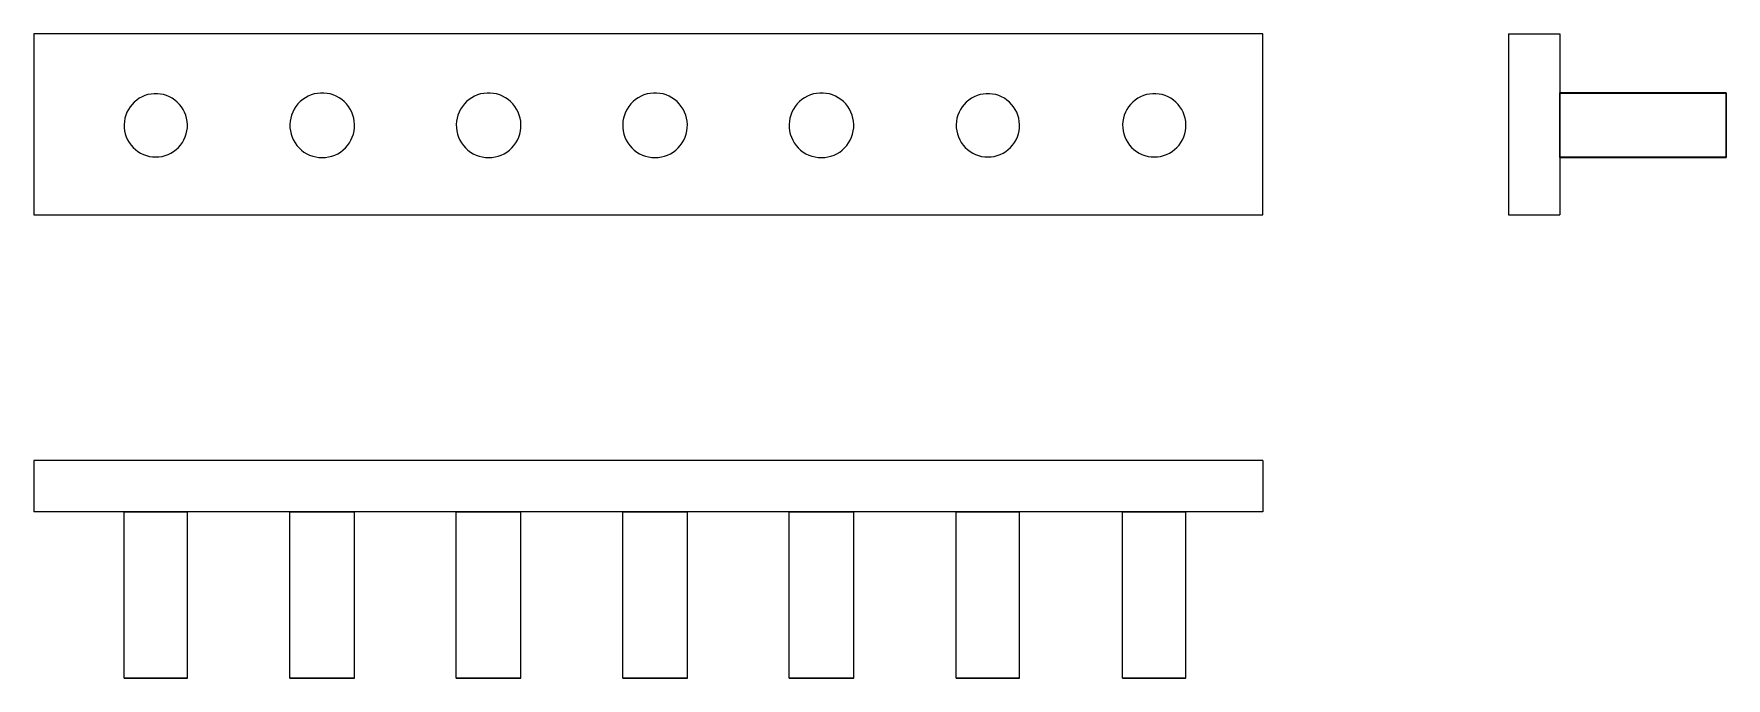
# Model space of a CAD drawing. Extents: x 0 to 1.03, y 0 to 0.39.
import ezdxf

# ---------------------------------------------------------------- set-up
doc = ezdxf.new("R2010")
doc.units = 0
doc.linetypes.add('HIDDEN', pattern=[0.037501, 0.025013, -0.012488])
for name, color, linetype in [('FRONT', 7, 'CONTINUOUS'), ('FRONT_HID', 7, 'HIDDEN'), ('LEFT', 7, 'CONTINUOUS'), ('LEFT_HID', 7, 'HIDDEN'), ('TOP', 7, 'CONTINUOUS'), ('TOP_HID', 7, 'HIDDEN')]:
    doc.layers.add(name, color=color, linetype=linetype)

msp = doc.modelspace()

# ---------------------------------------------------------------- linework, layer by layer
at = {"layer": 'FRONT'}
for p, q in [((0, 0.393339), (0, 0.282813)), ((0.75, 0.393339), (0, 0.393339)), ((0.75, 0.282813), (0.75, 0.393339)), ((0, 0.282813), (0.75, 0.282813))]:
    msp.add_line(p, q, dxfattribs=at)
at = {"layer": 'FRONT_HID', "linetype": 'HIDDEN'}
for p, q in [((0.06128, 0.351667), (0.059934, 0.350288)), ((0.06128, 0.351667), (0.059934, 0.350288)), ((0.062755, 0.352905), (0.06128, 0.351667)), ((0.062755, 0.352905), (0.06128, 0.351667)), ((0.064347, 0.35399), (0.062755, 0.352905)), ((0.064347, 0.35399), (0.062755, 0.352905)), ((0.066039, 0.354912), (0.064347, 0.35399)), ((0.066039, 0.354912), (0.064347, 0.35399)), ((0.067815, 0.35566), (0.066039, 0.354912)), ((0.067815, 0.35566), (0.066039, 0.354912)), ((0.069656, 0.356228), (0.067815, 0.35566)), ((0.069656, 0.356228), (0.067815, 0.35566)), ((0.071544, 0.35661), (0.069656, 0.356228)), ((0.071544, 0.35661), (0.069656, 0.356228)), ((0.073461, 0.356802), (0.071544, 0.35661)), ((0.073461, 0.356802), (0.071544, 0.35661)), ((0.075388, 0.356802), (0.073461, 0.356802)), ((0.075388, 0.356802), (0.073461, 0.356802)), ((0.077305, 0.35661), (0.075388, 0.356802)), ((0.077305, 0.35661), (0.075388, 0.356802)), ((0.079193, 0.356228), (0.077305, 0.35661)), ((0.079193, 0.356228), (0.077305, 0.35661)), ((0.081034, 0.35566), (0.079193, 0.356228)), ((0.081034, 0.35566), (0.079193, 0.356228)), ((0.082809, 0.354912), (0.081034, 0.35566)), ((0.082809, 0.354912), (0.081034, 0.35566)), ((0.084501, 0.35399), (0.082809, 0.354912)), ((0.084501, 0.35399), (0.082809, 0.354912)), ((0.086093, 0.352905), (0.084501, 0.35399)), ((0.086093, 0.352905), (0.084501, 0.35399)), ((0.087569, 0.351667), (0.086093, 0.352905)), ((0.087569, 0.351667), (0.086093, 0.352905)), ((0.088914, 0.350288), (0.087569, 0.351667)), ((0.088914, 0.350288), (0.087569, 0.351667)), ((0.162562, 0.351968), (0.161189, 0.35056)), ((0.162562, 0.351968), (0.161189, 0.35056)), ((0.16407, 0.353233), (0.162562, 0.351968)), ((0.16407, 0.353233), (0.162562, 0.351968)), ((0.165695, 0.354341), (0.16407, 0.353233)), ((0.165695, 0.354341), (0.16407, 0.353233)), ((0.167423, 0.355282), (0.165695, 0.354341)), ((0.167423, 0.355282), (0.165695, 0.354341)), ((0.169236, 0.356047), (0.167423, 0.355282)), ((0.169236, 0.356047), (0.167423, 0.355282)), ((0.171117, 0.356627), (0.169236, 0.356047)), ((0.171117, 0.356627), (0.169236, 0.356047)), ((0.173045, 0.357016), (0.171117, 0.356627)), ((0.173045, 0.357016), (0.171117, 0.356627)), ((0.175003, 0.357212), (0.173045, 0.357016)), ((0.175003, 0.357212), (0.173045, 0.357016)), ((0.176971, 0.357212), (0.175003, 0.357212)), ((0.176971, 0.357212), (0.175003, 0.357212)), ((0.178928, 0.357016), (0.176971, 0.357212)), ((0.178928, 0.357016), (0.176971, 0.357212)), ((0.180857, 0.356627), (0.178928, 0.357016)), ((0.180857, 0.356627), (0.178928, 0.357016)), ((0.182737, 0.356047), (0.180857, 0.356627)), ((0.182737, 0.356047), (0.180857, 0.356627)), ((0.18455, 0.355282), (0.182737, 0.356047)), ((0.18455, 0.355282), (0.182737, 0.356047)), ((0.186278, 0.354341), (0.18455, 0.355282)), ((0.186278, 0.354341), (0.18455, 0.355282)), ((0.187904, 0.353233), (0.186278, 0.354341)), ((0.187904, 0.353233), (0.186278, 0.354341)), ((0.189411, 0.351968), (0.187904, 0.353233)), ((0.189411, 0.351968), (0.187904, 0.353233)), ((0.190785, 0.35056), (0.189411, 0.351968)), ((0.190785, 0.35056), (0.189411, 0.351968)), ((0.264125, 0.351968), (0.262751, 0.35056)), ((0.264125, 0.351968), (0.262751, 0.35056)), ((0.265632, 0.353233), (0.264125, 0.351968)), ((0.265632, 0.353233), (0.264125, 0.351968)), ((0.267258, 0.354341), (0.265632, 0.353233)), ((0.267258, 0.354341), (0.265632, 0.353233)), ((0.268986, 0.355282), (0.267258, 0.354341)), ((0.268986, 0.355282), (0.267258, 0.354341)), ((0.270799, 0.356047), (0.268986, 0.355282)), ((0.270799, 0.356047), (0.268986, 0.355282)), ((0.272679, 0.356627), (0.270799, 0.356047)), ((0.272679, 0.356627), (0.270799, 0.356047)), ((0.274608, 0.357016), (0.272679, 0.356627)), ((0.274608, 0.357016), (0.272679, 0.356627)), ((0.276566, 0.357212), (0.274608, 0.357016)), ((0.276566, 0.357212), (0.274608, 0.357016)), ((0.278533, 0.357212), (0.276566, 0.357212)), ((0.278533, 0.357212), (0.276566, 0.357212)), ((0.280491, 0.357016), (0.278533, 0.357212)), ((0.280491, 0.357016), (0.278533, 0.357212)), ((0.28242, 0.356627), (0.280491, 0.357016)), ((0.28242, 0.356627), (0.280491, 0.357016)), ((0.2843, 0.356047), (0.28242, 0.356627)), ((0.2843, 0.356047), (0.28242, 0.356627)), ((0.286113, 0.355282), (0.2843, 0.356047)), ((0.286113, 0.355282), (0.2843, 0.356047)), ((0.287841, 0.354341), (0.286113, 0.355282)), ((0.287841, 0.354341), (0.286113, 0.355282)), ((0.289467, 0.353233), (0.287841, 0.354341)), ((0.289467, 0.353233), (0.287841, 0.354341)), ((0.290974, 0.351968), (0.289467, 0.353233)), ((0.290974, 0.351968), (0.289467, 0.353233)), ((0.292348, 0.35056), (0.290974, 0.351968)), ((0.292348, 0.35056), (0.290974, 0.351968)), ((0.365687, 0.351968), (0.364314, 0.35056)), ((0.365687, 0.351968), (0.364314, 0.35056)), ((0.367195, 0.353233), (0.365687, 0.351968)), ((0.367195, 0.353233), (0.365687, 0.351968)), ((0.36882, 0.354341), (0.367195, 0.353233)), ((0.36882, 0.354341), (0.367195, 0.353233)), ((0.370548, 0.355282), (0.36882, 0.354341)), ((0.370548, 0.355282), (0.36882, 0.354341)), ((0.372361, 0.356047), (0.370548, 0.355282)), ((0.372361, 0.356047), (0.370548, 0.355282)), ((0.374242, 0.356627), (0.372361, 0.356047)), ((0.374242, 0.356627), (0.372361, 0.356047)), ((0.37617, 0.357016), (0.374242, 0.356627)), ((0.37617, 0.357016), (0.374242, 0.356627)), ((0.378128, 0.357212), (0.37617, 0.357016)), ((0.378128, 0.357212), (0.37617, 0.357016)), ((0.380096, 0.357212), (0.378128, 0.357212)), ((0.380096, 0.357212), (0.378128, 0.357212)), ((0.382053, 0.357016), (0.380096, 0.357212)), ((0.382053, 0.357016), (0.380096, 0.357212)), ((0.383982, 0.356627), (0.382053, 0.357016)), ((0.383982, 0.356627), (0.382053, 0.357016)), ((0.385862, 0.356047), (0.383982, 0.356627)), ((0.385862, 0.356047), (0.383982, 0.356627)), ((0.387675, 0.355282), (0.385862, 0.356047)), ((0.387675, 0.355282), (0.385862, 0.356047)), ((0.389403, 0.354341), (0.387675, 0.355282)), ((0.389403, 0.354341), (0.387675, 0.355282)), ((0.391029, 0.353233), (0.389403, 0.354341)), ((0.391029, 0.353233), (0.389403, 0.354341)), ((0.392536, 0.351968), (0.391029, 0.353233)), ((0.392536, 0.351968), (0.391029, 0.353233)), ((0.39391, 0.35056), (0.392536, 0.351968)), ((0.39391, 0.35056), (0.392536, 0.351968)), ((0.46725, 0.351968), (0.465876, 0.35056)), ((0.46725, 0.351968), (0.465876, 0.35056)), ((0.468757, 0.353233), (0.46725, 0.351968)), ((0.468757, 0.353233), (0.46725, 0.351968)), ((0.470383, 0.354341), (0.468757, 0.353233)), ((0.470383, 0.354341), (0.468757, 0.353233)), ((0.472111, 0.355282), (0.470383, 0.354341)), ((0.472111, 0.355282), (0.470383, 0.354341)), ((0.473924, 0.356047), (0.472111, 0.355282)), ((0.473924, 0.356047), (0.472111, 0.355282)), ((0.475804, 0.356627), (0.473924, 0.356047)), ((0.475804, 0.356627), (0.473924, 0.356047)), ((0.477733, 0.357016), (0.475804, 0.356627)), ((0.477733, 0.357016), (0.475804, 0.356627)), ((0.479691, 0.357212), (0.477733, 0.357016)), ((0.479691, 0.357212), (0.477733, 0.357016)), ((0.481658, 0.357212), (0.479691, 0.357212)), ((0.481658, 0.357212), (0.479691, 0.357212)), ((0.483616, 0.357016), (0.481658, 0.357212)), ((0.483616, 0.357016), (0.481658, 0.357212)), ((0.485545, 0.356627), (0.483616, 0.357016)), ((0.485545, 0.356627), (0.483616, 0.357016)), ((0.487425, 0.356047), (0.485545, 0.356627)), ((0.487425, 0.356047), (0.485545, 0.356627)), ((0.489238, 0.355282), (0.487425, 0.356047)), ((0.489238, 0.355282), (0.487425, 0.356047)), ((0.490966, 0.354341), (0.489238, 0.355282)), ((0.490966, 0.354341), (0.489238, 0.355282)), ((0.492592, 0.353233), (0.490966, 0.354341)), ((0.492592, 0.353233), (0.490966, 0.354341)), ((0.494099, 0.351968), (0.492592, 0.353233)), ((0.494099, 0.351968), (0.492592, 0.353233)), ((0.495473, 0.35056), (0.494099, 0.351968)), ((0.495473, 0.35056), (0.494099, 0.351968)), ((0.569092, 0.351667), (0.567747, 0.350288)), ((0.569092, 0.351667), (0.567747, 0.350288)), ((0.570568, 0.352905), (0.569092, 0.351667)), ((0.570568, 0.352905), (0.569092, 0.351667)), ((0.57216, 0.35399), (0.570568, 0.352905)), ((0.57216, 0.35399), (0.570568, 0.352905)), ((0.573852, 0.354912), (0.57216, 0.35399)), ((0.573852, 0.354912), (0.57216, 0.35399)), ((0.575627, 0.35566), (0.573852, 0.354912)), ((0.575627, 0.35566), (0.573852, 0.354912)), ((0.577468, 0.356228), (0.575627, 0.35566)), ((0.577468, 0.356228), (0.575627, 0.35566)), ((0.579357, 0.35661), (0.577468, 0.356228)), ((0.579357, 0.35661), (0.577468, 0.356228)), ((0.581274, 0.356802), (0.579357, 0.35661)), ((0.581274, 0.356802), (0.579357, 0.35661)), ((0.5832, 0.356802), (0.581274, 0.356802)), ((0.5832, 0.356802), (0.581274, 0.356802)), ((0.585117, 0.35661), (0.5832, 0.356802)), ((0.585117, 0.35661), (0.5832, 0.356802)), ((0.587006, 0.356228), (0.585117, 0.35661)), ((0.587006, 0.356228), (0.585117, 0.35661)), ((0.588847, 0.35566), (0.587006, 0.356228)), ((0.588847, 0.35566), (0.587006, 0.356228)), ((0.590622, 0.354912), (0.588847, 0.35566)), ((0.590622, 0.354912), (0.588847, 0.35566)), ((0.592314, 0.35399), (0.590622, 0.354912)), ((0.592314, 0.35399), (0.590622, 0.354912)), ((0.593906, 0.352905), (0.592314, 0.35399)), ((0.593906, 0.352905), (0.592314, 0.35399)), ((0.595382, 0.351667), (0.593906, 0.352905)), ((0.595382, 0.351667), (0.593906, 0.352905)), ((0.596727, 0.350288), (0.595382, 0.351667)), ((0.596727, 0.350288), (0.595382, 0.351667)), ((0.670655, 0.351667), (0.669309, 0.350288)), ((0.670655, 0.351667), (0.669309, 0.350288)), ((0.67213, 0.352905), (0.670655, 0.351667)), ((0.67213, 0.352905), (0.670655, 0.351667)), ((0.673722, 0.35399), (0.67213, 0.352905)), ((0.673722, 0.35399), (0.67213, 0.352905)), ((0.675414, 0.354912), (0.673722, 0.35399)), ((0.675414, 0.354912), (0.673722, 0.35399)), ((0.67719, 0.35566), (0.675414, 0.354912)), ((0.67719, 0.35566), (0.675414, 0.354912)), ((0.679031, 0.356228), (0.67719, 0.35566)), ((0.679031, 0.356228), (0.67719, 0.35566)), ((0.680919, 0.35661), (0.679031, 0.356228)), ((0.680919, 0.35661), (0.679031, 0.356228)), ((0.682836, 0.356802), (0.680919, 0.35661)), ((0.682836, 0.356802), (0.680919, 0.35661)), ((0.684763, 0.356802), (0.682836, 0.356802)), ((0.684763, 0.356802), (0.682836, 0.356802)), ((0.68668, 0.35661), (0.684763, 0.356802)), ((0.68668, 0.35661), (0.684763, 0.356802)), ((0.688568, 0.356228), (0.68668, 0.35661)), ((0.688568, 0.356228), (0.68668, 0.35661)), ((0.690409, 0.35566), (0.688568, 0.356228)), ((0.690409, 0.35566), (0.688568, 0.356228)), ((0.692184, 0.354912), (0.690409, 0.35566)), ((0.692184, 0.354912), (0.690409, 0.35566)), ((0.693876, 0.35399), (0.692184, 0.354912)), ((0.693876, 0.35399), (0.692184, 0.354912)), ((0.695468, 0.352905), (0.693876, 0.35399)), ((0.695468, 0.352905), (0.693876, 0.35399)), ((0.696944, 0.351667), (0.695468, 0.352905)), ((0.696944, 0.351667), (0.695468, 0.352905)), ((0.698289, 0.350288), (0.696944, 0.351667)), ((0.698289, 0.350288), (0.696944, 0.351667)), ((0.055583, 0.3418), (0.055249, 0.339903)), ((0.055583, 0.3418), (0.055249, 0.339903)), ((0.056105, 0.343655), (0.055583, 0.3418)), ((0.056105, 0.343655), (0.055583, 0.3418)), ((0.056809, 0.345448), (0.056105, 0.343655)), ((0.056809, 0.345448), (0.056105, 0.343655)), ((0.057688, 0.347163), (0.056809, 0.345448)), ((0.057688, 0.347163), (0.056809, 0.345448)), ((0.058733, 0.348781), (0.057688, 0.347163)), ((0.058733, 0.348781), (0.057688, 0.347163)), ((0.059934, 0.350288), (0.058733, 0.348781)), ((0.059934, 0.350288), (0.058733, 0.348781)), ((0.090116, 0.348781), (0.088914, 0.350288)), ((0.090116, 0.348781), (0.088914, 0.350288)), ((0.091161, 0.347163), (0.090116, 0.348781)), ((0.091161, 0.347163), (0.090116, 0.348781)), ((0.09204, 0.345448), (0.091161, 0.347163)), ((0.09204, 0.345448), (0.091161, 0.347163)), ((0.092744, 0.343655), (0.09204, 0.345448)), ((0.092744, 0.343655), (0.09204, 0.345448)), ((0.093265, 0.3418), (0.092744, 0.343655)), ((0.093265, 0.3418), (0.092744, 0.343655)), ((0.0936, 0.339903), (0.093265, 0.3418)), ((0.0936, 0.339903), (0.093265, 0.3418)), ((0.156745, 0.341892), (0.156403, 0.339954)), ((0.156745, 0.341892), (0.156403, 0.339954)), ((0.157278, 0.343786), (0.156745, 0.341892)), ((0.157278, 0.343786), (0.156745, 0.341892)), ((0.157997, 0.345618), (0.157278, 0.343786)), ((0.157997, 0.345618), (0.157278, 0.343786)), ((0.158894, 0.347368), (0.157997, 0.345618)), ((0.158894, 0.347368), (0.157997, 0.345618)), ((0.159962, 0.349021), (0.158894, 0.347368)), ((0.159962, 0.349021), (0.158894, 0.347368)), ((0.161189, 0.35056), (0.159962, 0.349021)), ((0.161189, 0.35056), (0.159962, 0.349021)), ((0.192012, 0.349021), (0.190785, 0.35056)), ((0.192012, 0.349021), (0.190785, 0.35056)), ((0.193079, 0.347368), (0.192012, 0.349021)), ((0.193079, 0.347368), (0.192012, 0.349021)), ((0.193977, 0.345618), (0.193079, 0.347368)), ((0.193977, 0.345618), (0.193079, 0.347368)), ((0.194696, 0.343786), (0.193977, 0.345618)), ((0.194696, 0.343786), (0.193977, 0.345618)), ((0.195229, 0.341892), (0.194696, 0.343786)), ((0.195229, 0.341892), (0.194696, 0.343786)), ((0.195571, 0.339954), (0.195229, 0.341892)), ((0.195571, 0.339954), (0.195229, 0.341892)), ((0.258307, 0.341892), (0.257966, 0.339954)), ((0.258307, 0.341892), (0.257966, 0.339954)), ((0.25884, 0.343786), (0.258307, 0.341892)), ((0.25884, 0.343786), (0.258307, 0.341892)), ((0.259559, 0.345618), (0.25884, 0.343786)), ((0.259559, 0.345618), (0.25884, 0.343786)), ((0.260457, 0.347368), (0.259559, 0.345618)), ((0.260457, 0.347368), (0.259559, 0.345618)), ((0.261524, 0.349021), (0.260457, 0.347368)), ((0.261524, 0.349021), (0.260457, 0.347368)), ((0.262751, 0.35056), (0.261524, 0.349021)), ((0.262751, 0.35056), (0.261524, 0.349021)), ((0.293574, 0.349021), (0.292348, 0.35056)), ((0.293574, 0.349021), (0.292348, 0.35056)), ((0.294642, 0.347368), (0.293574, 0.349021)), ((0.294642, 0.347368), (0.293574, 0.349021)), ((0.29554, 0.345618), (0.294642, 0.347368)), ((0.29554, 0.345618), (0.294642, 0.347368)), ((0.296258, 0.343786), (0.29554, 0.345618)), ((0.296258, 0.343786), (0.29554, 0.345618)), ((0.296791, 0.341892), (0.296258, 0.343786)), ((0.296791, 0.341892), (0.296258, 0.343786)), ((0.297133, 0.339954), (0.296791, 0.341892)), ((0.297133, 0.339954), (0.296791, 0.341892)), ((0.35987, 0.341892), (0.359528, 0.339954)), ((0.35987, 0.341892), (0.359528, 0.339954)), ((0.360403, 0.343786), (0.35987, 0.341892)), ((0.360403, 0.343786), (0.35987, 0.341892)), ((0.361122, 0.345618), (0.360403, 0.343786)), ((0.361122, 0.345618), (0.360403, 0.343786)), ((0.362019, 0.347368), (0.361122, 0.345618)), ((0.362019, 0.347368), (0.361122, 0.345618)), ((0.363087, 0.349021), (0.362019, 0.347368)), ((0.363087, 0.349021), (0.362019, 0.347368)), ((0.364314, 0.35056), (0.363087, 0.349021)), ((0.364314, 0.35056), (0.363087, 0.349021)), ((0.395137, 0.349021), (0.39391, 0.35056)), ((0.395137, 0.349021), (0.39391, 0.35056)), ((0.396204, 0.347368), (0.395137, 0.349021)), ((0.396204, 0.347368), (0.395137, 0.349021)), ((0.397102, 0.345618), (0.396204, 0.347368)), ((0.397102, 0.345618), (0.396204, 0.347368)), ((0.397821, 0.343786), (0.397102, 0.345618)), ((0.397821, 0.343786), (0.397102, 0.345618)), ((0.398354, 0.341892), (0.397821, 0.343786)), ((0.398354, 0.341892), (0.397821, 0.343786)), ((0.398696, 0.339954), (0.398354, 0.341892)), ((0.398696, 0.339954), (0.398354, 0.341892)), ((0.461432, 0.341892), (0.461091, 0.339954)), ((0.461432, 0.341892), (0.461091, 0.339954)), ((0.461965, 0.343786), (0.461432, 0.341892)), ((0.461965, 0.343786), (0.461432, 0.341892)), ((0.462684, 0.345618), (0.461965, 0.343786)), ((0.462684, 0.345618), (0.461965, 0.343786)), ((0.463582, 0.347368), (0.462684, 0.345618)), ((0.463582, 0.347368), (0.462684, 0.345618)), ((0.464649, 0.349021), (0.463582, 0.347368)), ((0.464649, 0.349021), (0.463582, 0.347368)), ((0.465876, 0.35056), (0.464649, 0.349021)), ((0.465876, 0.35056), (0.464649, 0.349021)), ((0.496699, 0.349021), (0.495473, 0.35056)), ((0.496699, 0.349021), (0.495473, 0.35056)), ((0.497767, 0.347368), (0.496699, 0.349021)), ((0.497767, 0.347368), (0.496699, 0.349021)), ((0.498665, 0.345618), (0.497767, 0.347368)), ((0.498665, 0.345618), (0.497767, 0.347368)), ((0.499383, 0.343786), (0.498665, 0.345618)), ((0.499383, 0.343786), (0.498665, 0.345618)), ((0.499916, 0.341892), (0.499383, 0.343786)), ((0.499916, 0.341892), (0.499383, 0.343786)), ((0.500258, 0.339954), (0.499916, 0.341892)), ((0.500258, 0.339954), (0.499916, 0.341892)), ((0.563396, 0.3418), (0.563061, 0.339903)), ((0.563396, 0.3418), (0.563061, 0.339903)), ((0.563918, 0.343655), (0.563396, 0.3418)), ((0.563918, 0.343655), (0.563396, 0.3418)), ((0.564621, 0.345448), (0.563918, 0.343655)), ((0.564621, 0.345448), (0.563918, 0.343655)), ((0.5655, 0.347163), (0.564621, 0.345448)), ((0.5655, 0.347163), (0.564621, 0.345448)), ((0.566546, 0.348781), (0.5655, 0.347163)), ((0.566546, 0.348781), (0.5655, 0.347163)), ((0.567747, 0.350288), (0.566546, 0.348781)), ((0.567747, 0.350288), (0.566546, 0.348781)), ((0.597928, 0.348781), (0.596727, 0.350288)), ((0.597928, 0.348781), (0.596727, 0.350288)), ((0.598973, 0.347163), (0.597928, 0.348781)), ((0.598973, 0.347163), (0.597928, 0.348781)), ((0.599852, 0.345448), (0.598973, 0.347163)), ((0.599852, 0.345448), (0.598973, 0.347163)), ((0.600556, 0.343655), (0.599852, 0.345448)), ((0.600556, 0.343655), (0.599852, 0.345448)), ((0.601078, 0.3418), (0.600556, 0.343655)), ((0.601078, 0.3418), (0.600556, 0.343655)), ((0.601413, 0.339903), (0.601078, 0.3418)), ((0.601413, 0.339903), (0.601078, 0.3418)), ((0.664958, 0.3418), (0.664624, 0.339903)), ((0.664958, 0.3418), (0.664624, 0.339903)), ((0.66548, 0.343655), (0.664958, 0.3418)), ((0.66548, 0.343655), (0.664958, 0.3418)), ((0.666184, 0.345448), (0.66548, 0.343655)), ((0.666184, 0.345448), (0.66548, 0.343655)), ((0.667063, 0.347163), (0.666184, 0.345448)), ((0.667063, 0.347163), (0.666184, 0.345448)), ((0.668108, 0.348781), (0.667063, 0.347163)), ((0.668108, 0.348781), (0.667063, 0.347163)), ((0.669309, 0.350288), (0.668108, 0.348781)), ((0.669309, 0.350288), (0.668108, 0.348781)), ((0.699491, 0.348781), (0.698289, 0.350288)), ((0.699491, 0.348781), (0.698289, 0.350288)), ((0.700536, 0.347163), (0.699491, 0.348781)), ((0.700536, 0.347163), (0.699491, 0.348781)), ((0.701415, 0.345448), (0.700536, 0.347163)), ((0.701415, 0.345448), (0.700536, 0.347163)), ((0.702119, 0.343655), (0.701415, 0.345448)), ((0.702119, 0.343655), (0.701415, 0.345448)), ((0.70264, 0.3418), (0.702119, 0.343655)), ((0.70264, 0.3418), (0.702119, 0.343655)), ((0.702975, 0.339903), (0.70264, 0.3418)), ((0.702975, 0.339903), (0.70264, 0.3418)), ((0.055249, 0.339903), (0.055105, 0.337982)), ((0.055249, 0.339903), (0.055105, 0.337982)), ((0.055105, 0.337982), (0.055153, 0.336056)), ((0.055105, 0.337982), (0.055153, 0.336056)), ((0.055153, 0.336056), (0.055392, 0.334144)), ((0.055153, 0.336056), (0.055392, 0.334144)), ((0.055392, 0.334144), (0.055821, 0.332266)), ((0.055392, 0.334144), (0.055821, 0.332266)), ((0.055821, 0.332266), (0.056435, 0.33044)), ((0.055821, 0.332266), (0.056435, 0.33044)), ((0.092414, 0.33044), (0.093028, 0.332266)), ((0.092414, 0.33044), (0.093028, 0.332266)), ((0.093028, 0.332266), (0.093456, 0.334144)), ((0.093028, 0.332266), (0.093456, 0.334144)), ((0.093456, 0.334144), (0.093696, 0.336056)), ((0.093456, 0.334144), (0.093696, 0.336056)), ((0.093744, 0.337982), (0.0936, 0.339903)), ((0.093744, 0.337982), (0.0936, 0.339903)), ((0.093696, 0.336056), (0.093744, 0.337982)), ((0.093696, 0.336056), (0.093744, 0.337982)), ((0.156403, 0.339954), (0.156256, 0.337992)), ((0.156403, 0.339954), (0.156256, 0.337992)), ((0.156256, 0.337992), (0.156305, 0.336025)), ((0.156256, 0.337992), (0.156305, 0.336025)), ((0.156305, 0.336025), (0.15655, 0.334073)), ((0.156305, 0.336025), (0.15655, 0.334073)), ((0.15655, 0.334073), (0.156988, 0.332154)), ((0.15655, 0.334073), (0.156988, 0.332154)), ((0.156988, 0.332154), (0.157614, 0.330289)), ((0.156988, 0.332154), (0.157614, 0.330289)), ((0.194359, 0.330289), (0.194986, 0.332154)), ((0.194359, 0.330289), (0.194986, 0.332154)), ((0.194986, 0.332154), (0.195424, 0.334073)), ((0.194986, 0.332154), (0.195424, 0.334073)), ((0.195424, 0.334073), (0.195668, 0.336025)), ((0.195424, 0.334073), (0.195668, 0.336025)), ((0.195718, 0.337992), (0.195571, 0.339954)), ((0.195718, 0.337992), (0.195571, 0.339954)), ((0.195668, 0.336025), (0.195718, 0.337992)), ((0.195668, 0.336025), (0.195718, 0.337992)), ((0.257966, 0.339954), (0.257819, 0.337992)), ((0.257966, 0.339954), (0.257819, 0.337992)), ((0.257819, 0.337992), (0.257868, 0.336025)), ((0.257819, 0.337992), (0.257868, 0.336025)), ((0.257868, 0.336025), (0.258112, 0.334073)), ((0.257868, 0.336025), (0.258112, 0.334073)), ((0.258112, 0.334073), (0.25855, 0.332154)), ((0.258112, 0.334073), (0.25855, 0.332154)), ((0.25855, 0.332154), (0.259177, 0.330289)), ((0.25855, 0.332154), (0.259177, 0.330289)), ((0.295922, 0.330289), (0.296549, 0.332154)), ((0.295922, 0.330289), (0.296549, 0.332154)), ((0.296549, 0.332154), (0.296986, 0.334073)), ((0.296549, 0.332154), (0.296986, 0.334073)), ((0.296986, 0.334073), (0.297231, 0.336025)), ((0.296986, 0.334073), (0.297231, 0.336025)), ((0.29728, 0.337992), (0.297133, 0.339954)), ((0.29728, 0.337992), (0.297133, 0.339954)), ((0.297231, 0.336025), (0.29728, 0.337992)), ((0.297231, 0.336025), (0.29728, 0.337992)), ((0.359528, 0.339954), (0.359381, 0.337992)), ((0.359528, 0.339954), (0.359381, 0.337992)), ((0.359381, 0.337992), (0.35943, 0.336025)), ((0.359381, 0.337992), (0.35943, 0.336025)), ((0.35943, 0.336025), (0.359675, 0.334073)), ((0.35943, 0.336025), (0.359675, 0.334073)), ((0.359675, 0.334073), (0.360113, 0.332154)), ((0.359675, 0.334073), (0.360113, 0.332154)), ((0.360113, 0.332154), (0.360739, 0.330289)), ((0.360113, 0.332154), (0.360739, 0.330289)), ((0.397484, 0.330289), (0.398111, 0.332154)), ((0.397484, 0.330289), (0.398111, 0.332154)), ((0.398111, 0.332154), (0.398549, 0.334073)), ((0.398111, 0.332154), (0.398549, 0.334073)), ((0.398549, 0.334073), (0.398793, 0.336025)), ((0.398549, 0.334073), (0.398793, 0.336025)), ((0.398843, 0.337992), (0.398696, 0.339954)), ((0.398843, 0.337992), (0.398696, 0.339954)), ((0.398793, 0.336025), (0.398843, 0.337992)), ((0.398793, 0.336025), (0.398843, 0.337992)), ((0.461091, 0.339954), (0.460944, 0.337992)), ((0.461091, 0.339954), (0.460944, 0.337992)), ((0.460944, 0.337992), (0.460993, 0.336025)), ((0.460944, 0.337992), (0.460993, 0.336025)), ((0.460993, 0.336025), (0.461237, 0.334073)), ((0.460993, 0.336025), (0.461237, 0.334073)), ((0.461237, 0.334073), (0.461675, 0.332154)), ((0.461237, 0.334073), (0.461675, 0.332154)), ((0.461675, 0.332154), (0.462302, 0.330289)), ((0.461675, 0.332154), (0.462302, 0.330289)), ((0.499047, 0.330289), (0.499674, 0.332154)), ((0.499047, 0.330289), (0.499674, 0.332154)), ((0.499674, 0.332154), (0.500111, 0.334073)), ((0.499674, 0.332154), (0.500111, 0.334073)), ((0.500111, 0.334073), (0.500356, 0.336025)), ((0.500111, 0.334073), (0.500356, 0.336025)), ((0.500405, 0.337992), (0.500258, 0.339954)), ((0.500405, 0.337992), (0.500258, 0.339954)), ((0.500356, 0.336025), (0.500405, 0.337992)), ((0.500356, 0.336025), (0.500405, 0.337992)), ((0.563061, 0.339903), (0.562917, 0.337982)), ((0.563061, 0.339903), (0.562917, 0.337982)), ((0.562917, 0.337982), (0.562965, 0.336056)), ((0.562917, 0.337982), (0.562965, 0.336056)), ((0.562965, 0.336056), (0.563205, 0.334144)), ((0.562965, 0.336056), (0.563205, 0.334144)), ((0.563205, 0.334144), (0.563633, 0.332266)), ((0.563205, 0.334144), (0.563633, 0.332266)), ((0.563633, 0.332266), (0.564247, 0.33044)), ((0.563633, 0.332266), (0.564247, 0.33044)), ((0.600227, 0.33044), (0.60084, 0.332266)), ((0.600227, 0.33044), (0.60084, 0.332266)), ((0.60084, 0.332266), (0.601269, 0.334144)), ((0.60084, 0.332266), (0.601269, 0.334144)), ((0.601269, 0.334144), (0.601508, 0.336056)), ((0.601269, 0.334144), (0.601508, 0.336056)), ((0.601556, 0.337982), (0.601413, 0.339903)), ((0.601556, 0.337982), (0.601413, 0.339903)), ((0.601508, 0.336056), (0.601556, 0.337982)), ((0.601508, 0.336056), (0.601556, 0.337982)), ((0.664624, 0.339903), (0.66448, 0.337982)), ((0.664624, 0.339903), (0.66448, 0.337982)), ((0.66448, 0.337982), (0.664528, 0.336056)), ((0.66448, 0.337982), (0.664528, 0.336056)), ((0.664528, 0.336056), (0.664767, 0.334144)), ((0.664528, 0.336056), (0.664767, 0.334144)), ((0.664767, 0.334144), (0.665196, 0.332266)), ((0.664767, 0.334144), (0.665196, 0.332266)), ((0.665196, 0.332266), (0.66581, 0.33044)), ((0.665196, 0.332266), (0.66581, 0.33044)), ((0.701789, 0.33044), (0.702403, 0.332266)), ((0.701789, 0.33044), (0.702403, 0.332266)), ((0.702403, 0.332266), (0.702831, 0.334144)), ((0.702403, 0.332266), (0.702831, 0.334144)), ((0.702831, 0.334144), (0.703071, 0.336056)), ((0.702831, 0.334144), (0.703071, 0.336056)), ((0.703119, 0.337982), (0.702975, 0.339903)), ((0.703119, 0.337982), (0.702975, 0.339903)), ((0.703071, 0.336056), (0.703119, 0.337982)), ((0.703071, 0.336056), (0.703119, 0.337982)), ((0.056435, 0.33044), (0.057227, 0.328683)), ((0.056435, 0.33044), (0.057227, 0.328683)), ((0.057227, 0.328683), (0.05819, 0.327015)), ((0.057227, 0.328683), (0.05819, 0.327015)), ((0.05819, 0.327015), (0.059315, 0.325451)), ((0.05819, 0.327015), (0.059315, 0.325451)), ((0.059315, 0.325451), (0.06059, 0.324006)), ((0.059315, 0.325451), (0.06059, 0.324006)), ((0.06059, 0.324006), (0.062002, 0.322696)), ((0.06059, 0.324006), (0.062002, 0.322696)), ((0.062002, 0.322696), (0.063538, 0.321532)), ((0.062002, 0.322696), (0.063538, 0.321532)), ((0.063538, 0.321532), (0.065182, 0.320528)), ((0.063538, 0.321532), (0.065182, 0.320528)), ((0.065182, 0.320528), (0.066918, 0.319692)), ((0.065182, 0.320528), (0.066918, 0.319692)), ((0.081931, 0.319692), (0.083667, 0.320528)), ((0.081931, 0.319692), (0.083667, 0.320528)), ((0.083667, 0.320528), (0.085311, 0.321532)), ((0.083667, 0.320528), (0.085311, 0.321532)), ((0.085311, 0.321532), (0.086847, 0.322696)), ((0.085311, 0.321532), (0.086847, 0.322696)), ((0.086847, 0.322696), (0.088259, 0.324006)), ((0.086847, 0.322696), (0.088259, 0.324006)), ((0.088259, 0.324006), (0.089534, 0.325451)), ((0.088259, 0.324006), (0.089534, 0.325451)), ((0.089534, 0.325451), (0.090658, 0.327015)), ((0.089534, 0.325451), (0.090658, 0.327015)), ((0.090658, 0.327015), (0.091622, 0.328683)), ((0.090658, 0.327015), (0.091622, 0.328683)), ((0.091622, 0.328683), (0.092414, 0.33044)), ((0.091622, 0.328683), (0.092414, 0.33044)), ((0.157614, 0.330289), (0.158424, 0.328496)), ((0.157614, 0.330289), (0.158424, 0.328496)), ((0.158424, 0.328496), (0.159407, 0.326792)), ((0.158424, 0.328496), (0.159407, 0.326792)), ((0.159407, 0.326792), (0.160556, 0.325194)), ((0.159407, 0.326792), (0.160556, 0.325194)), ((0.160556, 0.325194), (0.161858, 0.323719)), ((0.160556, 0.325194), (0.161858, 0.323719)), ((0.161858, 0.323719), (0.1633, 0.322381)), ((0.161858, 0.323719), (0.1633, 0.322381)), ((0.1633, 0.322381), (0.164869, 0.321193)), ((0.1633, 0.322381), (0.164869, 0.321193)), ((0.164869, 0.321193), (0.166548, 0.320167)), ((0.164869, 0.321193), (0.166548, 0.320167)), ((0.185426, 0.320167), (0.187105, 0.321193)), ((0.185426, 0.320167), (0.187105, 0.321193)), ((0.187105, 0.321193), (0.188673, 0.322381)), ((0.187105, 0.321193), (0.188673, 0.322381)), ((0.188673, 0.322381), (0.190116, 0.323719)), ((0.188673, 0.322381), (0.190116, 0.323719)), ((0.190116, 0.323719), (0.191418, 0.325194)), ((0.190116, 0.323719), (0.191418, 0.325194)), ((0.191418, 0.325194), (0.192566, 0.326792)), ((0.191418, 0.325194), (0.192566, 0.326792)), ((0.192566, 0.326792), (0.19355, 0.328496)), ((0.192566, 0.326792), (0.19355, 0.328496)), ((0.19355, 0.328496), (0.194359, 0.330289)), ((0.19355, 0.328496), (0.194359, 0.330289)), ((0.259177, 0.330289), (0.259986, 0.328496)), ((0.259177, 0.330289), (0.259986, 0.328496)), ((0.259986, 0.328496), (0.26097, 0.326792)), ((0.259986, 0.328496), (0.26097, 0.326792)), ((0.26097, 0.326792), (0.262118, 0.325194)), ((0.26097, 0.326792), (0.262118, 0.325194)), ((0.262118, 0.325194), (0.26342, 0.323719)), ((0.262118, 0.325194), (0.26342, 0.323719)), ((0.26342, 0.323719), (0.264863, 0.322381)), ((0.26342, 0.323719), (0.264863, 0.322381)), ((0.264863, 0.322381), (0.266431, 0.321193)), ((0.264863, 0.322381), (0.266431, 0.321193)), ((0.266431, 0.321193), (0.26811, 0.320167)), ((0.266431, 0.321193), (0.26811, 0.320167)), ((0.286989, 0.320167), (0.288668, 0.321193)), ((0.286989, 0.320167), (0.288668, 0.321193)), ((0.288668, 0.321193), (0.290236, 0.322381)), ((0.288668, 0.321193), (0.290236, 0.322381)), ((0.290236, 0.322381), (0.291678, 0.323719)), ((0.290236, 0.322381), (0.291678, 0.323719)), ((0.291678, 0.323719), (0.29298, 0.325194)), ((0.291678, 0.323719), (0.29298, 0.325194)), ((0.29298, 0.325194), (0.294129, 0.326792)), ((0.29298, 0.325194), (0.294129, 0.326792)), ((0.294129, 0.326792), (0.295113, 0.328496)), ((0.294129, 0.326792), (0.295113, 0.328496)), ((0.295113, 0.328496), (0.295922, 0.330289)), ((0.295113, 0.328496), (0.295922, 0.330289)), ((0.360739, 0.330289), (0.361549, 0.328496)), ((0.360739, 0.330289), (0.361549, 0.328496)), ((0.361549, 0.328496), (0.362532, 0.326792)), ((0.361549, 0.328496), (0.362532, 0.326792)), ((0.362532, 0.326792), (0.363681, 0.325194)), ((0.362532, 0.326792), (0.363681, 0.325194)), ((0.363681, 0.325194), (0.364983, 0.323719)), ((0.363681, 0.325194), (0.364983, 0.323719)), ((0.364983, 0.323719), (0.366425, 0.322381)), ((0.364983, 0.323719), (0.366425, 0.322381)), ((0.366425, 0.322381), (0.367994, 0.321193)), ((0.366425, 0.322381), (0.367994, 0.321193)), ((0.367994, 0.321193), (0.369673, 0.320167)), ((0.367994, 0.321193), (0.369673, 0.320167)), ((0.388551, 0.320167), (0.39023, 0.321193)), ((0.388551, 0.320167), (0.39023, 0.321193)), ((0.39023, 0.321193), (0.391798, 0.322381)), ((0.39023, 0.321193), (0.391798, 0.322381)), ((0.391798, 0.322381), (0.393241, 0.323719)), ((0.391798, 0.322381), (0.393241, 0.323719)), ((0.393241, 0.323719), (0.394543, 0.325194)), ((0.393241, 0.323719), (0.394543, 0.325194)), ((0.394543, 0.325194), (0.395691, 0.326792)), ((0.394543, 0.325194), (0.395691, 0.326792)), ((0.395691, 0.326792), (0.396675, 0.328496)), ((0.395691, 0.326792), (0.396675, 0.328496)), ((0.396675, 0.328496), (0.397484, 0.330289)), ((0.396675, 0.328496), (0.397484, 0.330289)), ((0.462302, 0.330289), (0.463111, 0.328496)), ((0.462302, 0.330289), (0.463111, 0.328496)), ((0.463111, 0.328496), (0.464095, 0.326792)), ((0.463111, 0.328496), (0.464095, 0.326792)), ((0.464095, 0.326792), (0.465243, 0.325194)), ((0.464095, 0.326792), (0.465243, 0.325194)), ((0.465243, 0.325194), (0.466545, 0.323719)), ((0.465243, 0.325194), (0.466545, 0.323719)), ((0.466545, 0.323719), (0.467988, 0.322381)), ((0.466545, 0.323719), (0.467988, 0.322381)), ((0.467988, 0.322381), (0.469556, 0.321193)), ((0.467988, 0.322381), (0.469556, 0.321193)), ((0.469556, 0.321193), (0.471235, 0.320167)), ((0.469556, 0.321193), (0.471235, 0.320167)), ((0.490114, 0.320167), (0.491793, 0.321193)), ((0.490114, 0.320167), (0.491793, 0.321193)), ((0.491793, 0.321193), (0.493361, 0.322381)), ((0.491793, 0.321193), (0.493361, 0.322381)), ((0.493361, 0.322381), (0.494803, 0.323719)), ((0.493361, 0.322381), (0.494803, 0.323719)), ((0.494803, 0.323719), (0.496105, 0.325194)), ((0.494803, 0.323719), (0.496105, 0.325194)), ((0.496105, 0.325194), (0.497254, 0.326792)), ((0.496105, 0.325194), (0.497254, 0.326792)), ((0.497254, 0.326792), (0.498238, 0.328496)), ((0.497254, 0.326792), (0.498238, 0.328496)), ((0.498238, 0.328496), (0.499047, 0.330289)), ((0.498238, 0.328496), (0.499047, 0.330289)), ((0.564247, 0.33044), (0.565039, 0.328683)), ((0.564247, 0.33044), (0.565039, 0.328683)), ((0.565039, 0.328683), (0.566003, 0.327015)), ((0.565039, 0.328683), (0.566003, 0.327015)), ((0.566003, 0.327015), (0.567127, 0.325451)), ((0.566003, 0.327015), (0.567127, 0.325451)), ((0.567127, 0.325451), (0.568402, 0.324006)), ((0.567127, 0.325451), (0.568402, 0.324006)), ((0.568402, 0.324006), (0.569815, 0.322696)), ((0.568402, 0.324006), (0.569815, 0.322696)), ((0.569815, 0.322696), (0.57135, 0.321532)), ((0.569815, 0.322696), (0.57135, 0.321532)), ((0.57135, 0.321532), (0.572994, 0.320528)), ((0.57135, 0.321532), (0.572994, 0.320528)), ((0.572994, 0.320528), (0.57473, 0.319692)), ((0.572994, 0.320528), (0.57473, 0.319692)), ((0.589744, 0.319692), (0.591479, 0.320528)), ((0.589744, 0.319692), (0.591479, 0.320528)), ((0.591479, 0.320528), (0.593123, 0.321532)), ((0.591479, 0.320528), (0.593123, 0.321532)), ((0.593123, 0.321532), (0.594659, 0.322696)), ((0.593123, 0.321532), (0.594659, 0.322696)), ((0.594659, 0.322696), (0.596071, 0.324006)), ((0.594659, 0.322696), (0.596071, 0.324006)), ((0.596071, 0.324006), (0.597346, 0.325451)), ((0.596071, 0.324006), (0.597346, 0.325451)), ((0.597346, 0.325451), (0.598471, 0.327015)), ((0.597346, 0.325451), (0.598471, 0.327015)), ((0.598471, 0.327015), (0.599434, 0.328683)), ((0.598471, 0.327015), (0.599434, 0.328683)), ((0.599434, 0.328683), (0.600227, 0.33044)), ((0.599434, 0.328683), (0.600227, 0.33044)), ((0.66581, 0.33044), (0.666602, 0.328683)), ((0.66581, 0.33044), (0.666602, 0.328683)), ((0.666602, 0.328683), (0.667565, 0.327015)), ((0.666602, 0.328683), (0.667565, 0.327015)), ((0.667565, 0.327015), (0.66869, 0.325451)), ((0.667565, 0.327015), (0.66869, 0.325451)), ((0.66869, 0.325451), (0.669965, 0.324006)), ((0.66869, 0.325451), (0.669965, 0.324006)), ((0.669965, 0.324006), (0.671377, 0.322696)), ((0.669965, 0.324006), (0.671377, 0.322696)), ((0.671377, 0.322696), (0.672913, 0.321532)), ((0.671377, 0.322696), (0.672913, 0.321532)), ((0.672913, 0.321532), (0.674557, 0.320528)), ((0.672913, 0.321532), (0.674557, 0.320528)), ((0.674557, 0.320528), (0.676293, 0.319692)), ((0.674557, 0.320528), (0.676293, 0.319692)), ((0.691306, 0.319692), (0.693042, 0.320528)), ((0.691306, 0.319692), (0.693042, 0.320528)), ((0.693042, 0.320528), (0.694686, 0.321532)), ((0.693042, 0.320528), (0.694686, 0.321532)), ((0.694686, 0.321532), (0.696222, 0.322696)), ((0.694686, 0.321532), (0.696222, 0.322696)), ((0.696222, 0.322696), (0.697634, 0.324006)), ((0.696222, 0.322696), (0.697634, 0.324006)), ((0.697634, 0.324006), (0.698909, 0.325451)), ((0.697634, 0.324006), (0.698909, 0.325451)), ((0.698909, 0.325451), (0.700033, 0.327015)), ((0.698909, 0.325451), (0.700033, 0.327015)), ((0.700033, 0.327015), (0.700997, 0.328683)), ((0.700033, 0.327015), (0.700997, 0.328683)), ((0.700997, 0.328683), (0.701789, 0.33044)), ((0.700997, 0.328683), (0.701789, 0.33044)), ((0.066918, 0.319692), (0.068728, 0.319033)), ((0.066918, 0.319692), (0.068728, 0.319033)), ((0.068728, 0.319033), (0.070595, 0.318558)), ((0.068728, 0.319033), (0.070595, 0.318558)), ((0.070595, 0.318558), (0.0725, 0.31827)), ((0.070595, 0.318558), (0.0725, 0.31827)), ((0.0725, 0.31827), (0.074424, 0.318174)), ((0.0725, 0.31827), (0.074424, 0.318174)), ((0.074424, 0.318174), (0.076349, 0.31827)), ((0.074424, 0.318174), (0.076349, 0.31827)), ((0.076349, 0.31827), (0.078254, 0.318558)), ((0.076349, 0.31827), (0.078254, 0.318558)), ((0.078254, 0.318558), (0.080121, 0.319033)), ((0.078254, 0.318558), (0.080121, 0.319033)), ((0.080121, 0.319033), (0.081931, 0.319692)), ((0.080121, 0.319033), (0.081931, 0.319692)), ((0.166548, 0.320167), (0.16832, 0.319313)), ((0.166548, 0.320167), (0.16832, 0.319313)), ((0.16832, 0.319313), (0.170169, 0.31864)), ((0.16832, 0.319313), (0.170169, 0.31864)), ((0.170169, 0.31864), (0.172076, 0.318154)), ((0.170169, 0.31864), (0.172076, 0.318154)), ((0.172076, 0.318154), (0.174022, 0.317861)), ((0.172076, 0.318154), (0.174022, 0.317861)), ((0.174022, 0.317861), (0.175987, 0.317763)), ((0.174022, 0.317861), (0.175987, 0.317763)), ((0.175987, 0.317763), (0.177952, 0.317861)), ((0.175987, 0.317763), (0.177952, 0.317861)), ((0.177952, 0.317861), (0.179898, 0.318154)), ((0.177952, 0.317861), (0.179898, 0.318154)), ((0.179898, 0.318154), (0.181804, 0.31864)), ((0.179898, 0.318154), (0.181804, 0.31864)), ((0.181804, 0.31864), (0.183653, 0.319313)), ((0.181804, 0.31864), (0.183653, 0.319313)), ((0.183653, 0.319313), (0.185426, 0.320167)), ((0.183653, 0.319313), (0.185426, 0.320167)), ((0.26811, 0.320167), (0.269883, 0.319313)), ((0.26811, 0.320167), (0.269883, 0.319313)), ((0.269883, 0.319313), (0.271732, 0.31864)), ((0.269883, 0.319313), (0.271732, 0.31864)), ((0.271732, 0.31864), (0.273639, 0.318154)), ((0.271732, 0.31864), (0.273639, 0.318154)), ((0.273639, 0.318154), (0.275584, 0.317861)), ((0.273639, 0.318154), (0.275584, 0.317861)), ((0.275584, 0.317861), (0.277549, 0.317763)), ((0.275584, 0.317861), (0.277549, 0.317763)), ((0.277549, 0.317763), (0.279514, 0.317861)), ((0.277549, 0.317763), (0.279514, 0.317861)), ((0.279514, 0.317861), (0.28146, 0.318154)), ((0.279514, 0.317861), (0.28146, 0.318154)), ((0.28146, 0.318154), (0.283367, 0.31864)), ((0.28146, 0.318154), (0.283367, 0.31864)), ((0.283367, 0.31864), (0.285216, 0.319313)), ((0.283367, 0.31864), (0.285216, 0.319313)), ((0.285216, 0.319313), (0.286989, 0.320167)), ((0.285216, 0.319313), (0.286989, 0.320167)), ((0.369673, 0.320167), (0.371445, 0.319313)), ((0.369673, 0.320167), (0.371445, 0.319313)), ((0.371445, 0.319313), (0.373294, 0.31864)), ((0.371445, 0.319313), (0.373294, 0.31864)), ((0.373294, 0.31864), (0.375201, 0.318154)), ((0.373294, 0.31864), (0.375201, 0.318154)), ((0.375201, 0.318154), (0.377147, 0.317861)), ((0.375201, 0.318154), (0.377147, 0.317861)), ((0.377147, 0.317861), (0.379112, 0.317763)), ((0.377147, 0.317861), (0.379112, 0.317763)), ((0.379112, 0.317763), (0.381077, 0.317861)), ((0.379112, 0.317763), (0.381077, 0.317861)), ((0.381077, 0.317861), (0.383023, 0.318154)), ((0.381077, 0.317861), (0.383023, 0.318154)), ((0.383023, 0.318154), (0.384929, 0.31864)), ((0.383023, 0.318154), (0.384929, 0.31864)), ((0.384929, 0.31864), (0.386778, 0.319313)), ((0.384929, 0.31864), (0.386778, 0.319313)), ((0.386778, 0.319313), (0.388551, 0.320167)), ((0.386778, 0.319313), (0.388551, 0.320167)), ((0.471235, 0.320167), (0.473008, 0.319313)), ((0.471235, 0.320167), (0.473008, 0.319313)), ((0.473008, 0.319313), (0.474857, 0.31864)), ((0.473008, 0.319313), (0.474857, 0.31864)), ((0.474857, 0.31864), (0.476764, 0.318154)), ((0.474857, 0.31864), (0.476764, 0.318154)), ((0.476764, 0.318154), (0.478709, 0.317861)), ((0.476764, 0.318154), (0.478709, 0.317861)), ((0.478709, 0.317861), (0.480674, 0.317763)), ((0.478709, 0.317861), (0.480674, 0.317763)), ((0.480674, 0.317763), (0.482639, 0.317861)), ((0.480674, 0.317763), (0.482639, 0.317861)), ((0.482639, 0.317861), (0.484585, 0.318154)), ((0.482639, 0.317861), (0.484585, 0.318154)), ((0.484585, 0.318154), (0.486492, 0.31864)), ((0.484585, 0.318154), (0.486492, 0.31864)), ((0.486492, 0.31864), (0.488341, 0.319313)), ((0.486492, 0.31864), (0.488341, 0.319313)), ((0.488341, 0.319313), (0.490114, 0.320167)), ((0.488341, 0.319313), (0.490114, 0.320167)), ((0.57473, 0.319692), (0.576541, 0.319033)), ((0.57473, 0.319692), (0.576541, 0.319033)), ((0.576541, 0.319033), (0.578408, 0.318558)), ((0.576541, 0.319033), (0.578408, 0.318558)), ((0.578408, 0.318558), (0.580313, 0.31827)), ((0.578408, 0.318558), (0.580313, 0.31827)), ((0.580313, 0.31827), (0.582237, 0.318174)), ((0.580313, 0.31827), (0.582237, 0.318174)), ((0.582237, 0.318174), (0.584161, 0.31827)), ((0.582237, 0.318174), (0.584161, 0.31827)), ((0.584161, 0.31827), (0.586066, 0.318558)), ((0.584161, 0.31827), (0.586066, 0.318558)), ((0.586066, 0.318558), (0.587933, 0.319033)), ((0.586066, 0.318558), (0.587933, 0.319033)), ((0.587933, 0.319033), (0.589744, 0.319692)), ((0.587933, 0.319033), (0.589744, 0.319692)), ((0.676293, 0.319692), (0.678103, 0.319033)), ((0.676293, 0.319692), (0.678103, 0.319033)), ((0.678103, 0.319033), (0.67997, 0.318558)), ((0.678103, 0.319033), (0.67997, 0.318558)), ((0.67997, 0.318558), (0.681875, 0.31827)), ((0.67997, 0.318558), (0.681875, 0.31827)), ((0.681875, 0.31827), (0.683799, 0.318174)), ((0.681875, 0.31827), (0.683799, 0.318174)), ((0.683799, 0.318174), (0.685724, 0.31827)), ((0.683799, 0.318174), (0.685724, 0.31827)), ((0.685724, 0.31827), (0.687629, 0.318558)), ((0.685724, 0.31827), (0.687629, 0.318558)), ((0.687629, 0.318558), (0.689496, 0.319033)), ((0.687629, 0.318558), (0.689496, 0.319033)), ((0.689496, 0.319033), (0.691306, 0.319692)), ((0.689496, 0.319033), (0.691306, 0.319692))]:
    msp.add_line(p, q, dxfattribs=at)
at = {"layer": 'LEFT'}
for p, q in [((0.9, 0.393339), (0.93125, 0.393339)), ((0.9, 0.393339), (0.9, 0.282813)), ((0.93125, 0.393339), (0.93125, 0.282813)), ((1.032812, 0.357237), (0.93125, 0.357237)), ((1.032812, 0.356826), (0.93125, 0.356826)), ((1.032812, 0.357237), (1.032812, 0.356826)), ((1.032812, 0.356826), (1.032812, 0.318174)), ((0.93125, 0.318174), (1.032812, 0.318174)), ((0.93125, 0.317763), (1.032812, 0.317763)), ((0.9, 0.282813), (0.93125, 0.282813))]:
    msp.add_line(p, q, dxfattribs=at)
at = {"layer": 'LEFT_HID', "linetype": 'HIDDEN'}
for p, q in [((0.93125, 0.317763), (0.93125, 0.357237)), ((0.93125, 0.357237), (0.93125, 0.317763)), ((0.93125, 0.317763), (0.93125, 0.357237)), ((0.93125, 0.357237), (0.93125, 0.317763)), ((0.93125, 0.317763), (0.93125, 0.357237)), ((0.93125, 0.357237), (0.93125, 0.317763)), ((0.93125, 0.317763), (0.93125, 0.357237)), ((0.93125, 0.357237), (0.93125, 0.317763)), ((0.93125, 0.318174), (0.93125, 0.356826)), ((0.93125, 0.356826), (0.93125, 0.318174)), ((0.93125, 0.318174), (0.93125, 0.356826)), ((0.93125, 0.356826), (0.93125, 0.318174)), ((0.93125, 0.318174), (0.93125, 0.356826)), ((0.93125, 0.356826), (0.93125, 0.318174)), ((1.032812, 0.317763), (1.032812, 0.357237)), ((1.032812, 0.317763), (1.032812, 0.357237)), ((1.032812, 0.357237), (1.032812, 0.317763)), ((1.032812, 0.317763), (1.032812, 0.357237)), ((1.032812, 0.357237), (1.032812, 0.317763)), ((1.032812, 0.317763), (1.032812, 0.357237)), ((1.032812, 0.357237), (1.032812, 0.317763)), ((1.032812, 0.356826), (1.032812, 0.317763))]:
    msp.add_line(p, q, dxfattribs=at)
at = {"layer": 'TOP'}
for p, q in [((0.75, 0.132813), (0, 0.132812)), ((0, 0.132812), (0, 0.101562)), ((0.75, 0.132813), (0.75, 0.101562)), ((0.75, 0.101562), (0, 0.101562)), ((0.055099, 0), (0.055099, 0.101562)), ((0.09375, 0), (0.09375, 0.101562)), ((0.15625, 0), (0.15625, 0.101562)), ((0.195724, 0), (0.195724, 0.101562)), ((0.257812, 0), (0.257812, 0.101562)), ((0.297286, 0), (0.297286, 0.101562)), ((0.359375, 0), (0.359375, 0.101562)), ((0.398849, 0), (0.398849, 0.101562)), ((0.460937, 0), (0.460937, 0.101562)), ((0.500411, 0), (0.500411, 0.101562)), ((0.562911, 0), (0.562911, 0.101562)), ((0.601562, 0), (0.601562, 0.101562)), ((0.664474, 0), (0.664474, 0.101562)), ((0.703125, 0), (0.703125, 0.101562)), ((0.09375, 0), (0.055099, 0)), ((0.195724, 0), (0.15625, 0)), ((0.297286, 0), (0.257812, 0)), ((0.398849, 0), (0.359375, 0)), ((0.500411, 0), (0.460937, 0)), ((0.601562, 0), (0.562911, 0)), ((0.703125, 0), (0.664474, 0))]:
    msp.add_line(p, q, dxfattribs=at)
at = {"layer": 'TOP_HID', "linetype": 'HIDDEN'}
for p, q in [((0.09375, 0.101562), (0.055099, 0.101562)), ((0.055099, 0.101562), (0.074424, 0.101562)), ((0.074424, 0.101562), (0.09375, 0.101562)), ((0.195724, 0.101562), (0.15625, 0.101562)), ((0.15625, 0.101562), (0.175987, 0.101562)), ((0.175987, 0.101562), (0.195724, 0.101562)), ((0.297286, 0.101562), (0.257812, 0.101562)), ((0.257812, 0.101562), (0.277549, 0.101562)), ((0.277549, 0.101562), (0.297286, 0.101562)), ((0.398849, 0.101562), (0.359375, 0.101562)), ((0.359375, 0.101562), (0.379112, 0.101562)), ((0.379112, 0.101562), (0.398849, 0.101562)), ((0.500411, 0.101562), (0.460937, 0.101562)), ((0.460937, 0.101562), (0.480674, 0.101562)), ((0.480674, 0.101562), (0.500411, 0.101562)), ((0.601562, 0.101562), (0.562911, 0.101562)), ((0.562911, 0.101562), (0.582237, 0.101562)), ((0.582237, 0.101562), (0.601562, 0.101562)), ((0.703125, 0.101562), (0.664474, 0.101562)), ((0.664474, 0.101562), (0.683799, 0.101562)), ((0.683799, 0.101562), (0.703125, 0.101562)), ((0.055099, 0), (0.074424, 0)), ((0.074424, 0), (0.09375, 0)), ((0.15625, 0), (0.175987, 0)), ((0.175987, 0), (0.195724, 0)), ((0.257812, 0), (0.277549, 0)), ((0.277549, 0), (0.297286, 0)), ((0.359375, 0), (0.379112, 0)), ((0.379112, 0), (0.398849, 0)), ((0.460937, 0), (0.480674, 0)), ((0.480674, 0), (0.500411, 0)), ((0.562911, 0), (0.582237, 0)), ((0.582237, 0), (0.601562, 0)), ((0.664474, 0), (0.683799, 0)), ((0.683799, 0), (0.703125, 0))]:
    msp.add_line(p, q, dxfattribs=at)

doc.saveas('drawing.dxf')
